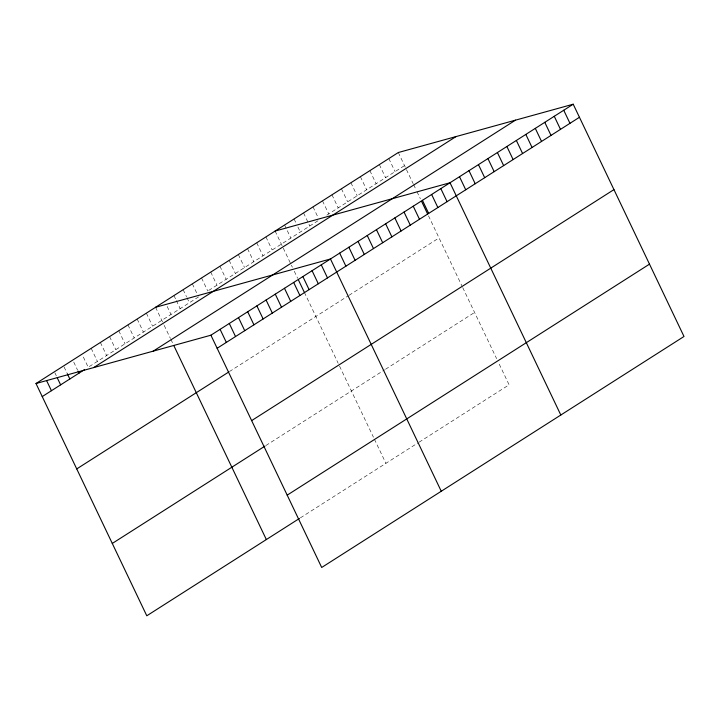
<?xml version="1.0" encoding="UTF-8"?>
<svg xmlns="http://www.w3.org/2000/svg" width="720" height="720" viewBox="0 0 720 720"><rect width="100%" height="100%" fill="white"/><g stroke="black" fill="none" stroke-linecap="round" stroke-linejoin="round"><path stroke-width="0.54" stroke-dasharray="3.6 2.7" d="M198.576 296.901L88.218 367.263L82.467 355.203M208.692 290.448L318.303 220.563M326.835 215.127L404.532 165.582M229.401 371.583L348.075 295.92M349.02 295.317L439.038 237.924M265.869 445.527L384.57 369.846M385.515 369.243L474.588 312.453M300.375 517.86L418.122 442.791M419.076 442.188L509.094 384.795L498.546 362.691M398.304 152.523L405.972 168.597M406.449 169.605L413.163 183.672M413.64 184.671L416.034 189.693M416.997 191.709L420.354 198.738M428.499 215.82L461.826 285.696M462.735 287.613L496.629 358.668M388.827 158.562L395.064 171.63M379.35 164.601L385.587 177.669M369.882 170.649L376.11 183.708M360.405 176.688L366.633 189.747M350.928 182.727L357.156 195.795M341.451 188.766L347.679 201.834M331.974 194.814L338.202 207.873M322.497 200.853L328.734 213.912M313.02 206.892L318.294 217.944M303.552 212.94L309.78 225.999M294.075 218.979L295.992 222.993M297.909 227.016L300.303 232.038M284.598 225.018L290.826 238.086M275.121 231.057L292.374 267.228M294.291 271.251L297.648 278.28M304.353 292.347L338.184 363.285M339.552 366.147L373.446 437.211M374.409 439.218L385.911 463.329M265.923 236.925L272.151 249.984M256.725 242.784L262.962 255.852M247.527 248.652L253.764 261.711M238.329 254.52L244.566 267.579M229.14 260.379L235.368 273.447M219.942 266.247L226.17 279.306M210.744 272.106L216.972 285.174M201.546 277.974L207.774 291.033M192.348 283.833L197.145 293.886M183.15 289.701L186.507 296.73M186.984 297.738L189.378 302.76M173.952 295.56L175.869 299.583M176.355 300.582L180.189 308.628M167.157 306.45L170.991 314.487M155.565 307.287L163.71 324.369M164.187 325.377L170.415 338.436M170.901 339.444L172.809 343.458M146.367 313.155L152.595 326.214M137.169 319.014L143.397 332.082M127.971 324.882L134.199 337.941M118.773 330.741L125.001 343.809M109.575 336.609L115.803 349.668M100.377 342.468L106.614 355.536M91.179 348.336L97.416 361.395M73.746 362.07L77.58 370.116M64.071 366.93L67.428 373.968M54.873 372.798L56.313 375.813"/><path stroke-width="1.08" d="M36 383.517L398.304 152.523L573.21 104.211L684 336.483L321.696 567.477L210.906 335.205L36 383.517L146.79 615.789L299.457 518.445M42.228 396.585L84.537 369.612M93.717 367.578L456.021 136.575M153.189 351.153L515.493 120.15M210.906 335.205L573.21 104.211M217.143 348.273L579.447 117.279M76.734 468.918L228.483 372.168M251.64 420.615L613.944 189.612M112.284 543.447L264.951 446.112M287.19 495.144L649.494 264.141M275.121 231.057L450.027 182.754L560.817 415.017M155.565 307.287L330.471 258.984L441.252 491.247M563.742 110.25L569.97 123.318M554.265 116.298L560.493 129.357M544.788 122.337L551.016 135.396M535.311 128.376L541.539 141.444M525.834 134.424L532.062 147.483M516.357 140.463L522.594 153.522M506.88 146.502L513.117 159.57M497.412 152.541L503.64 165.609M487.935 158.589L494.163 171.648M478.458 164.628L484.686 177.687M468.981 170.667L475.209 183.735M459.504 176.706L465.732 189.774M440.829 188.613L447.066 201.681M431.64 194.481L437.868 207.54M422.442 200.34L428.67 213.408M421.785 201.753L427.536 213.813M413.244 206.208L419.472 219.267M404.046 212.067L410.274 225.135M394.848 217.935L401.076 230.994M385.65 223.794L391.878 236.862M376.452 229.662L382.689 242.721M367.254 235.521L373.491 248.589M358.056 241.389L364.293 254.448M348.867 247.257L355.095 260.316M339.669 253.116L345.897 266.184M321.273 264.843L327.501 277.911M312.075 270.711L318.303 283.77M302.877 276.57L309.105 289.638M298.602 280.296L304.353 292.347M293.679 282.438L299.916 295.497M284.481 288.297L290.718 301.365M275.283 294.165L281.52 307.224M266.094 300.024L272.322 313.092M256.896 305.892L263.124 318.951M247.698 311.751L253.926 324.819M238.5 317.619L244.728 330.678M229.302 323.478L235.53 336.546M220.104 329.346L226.332 342.405M173.772 345.474L266.346 539.559M78.057 371.115L79.02 373.131M67.428 373.968L69.822 378.99M57.267 377.82L60.624 384.858M46.638 380.673L51.426 390.717"/></g></svg>
